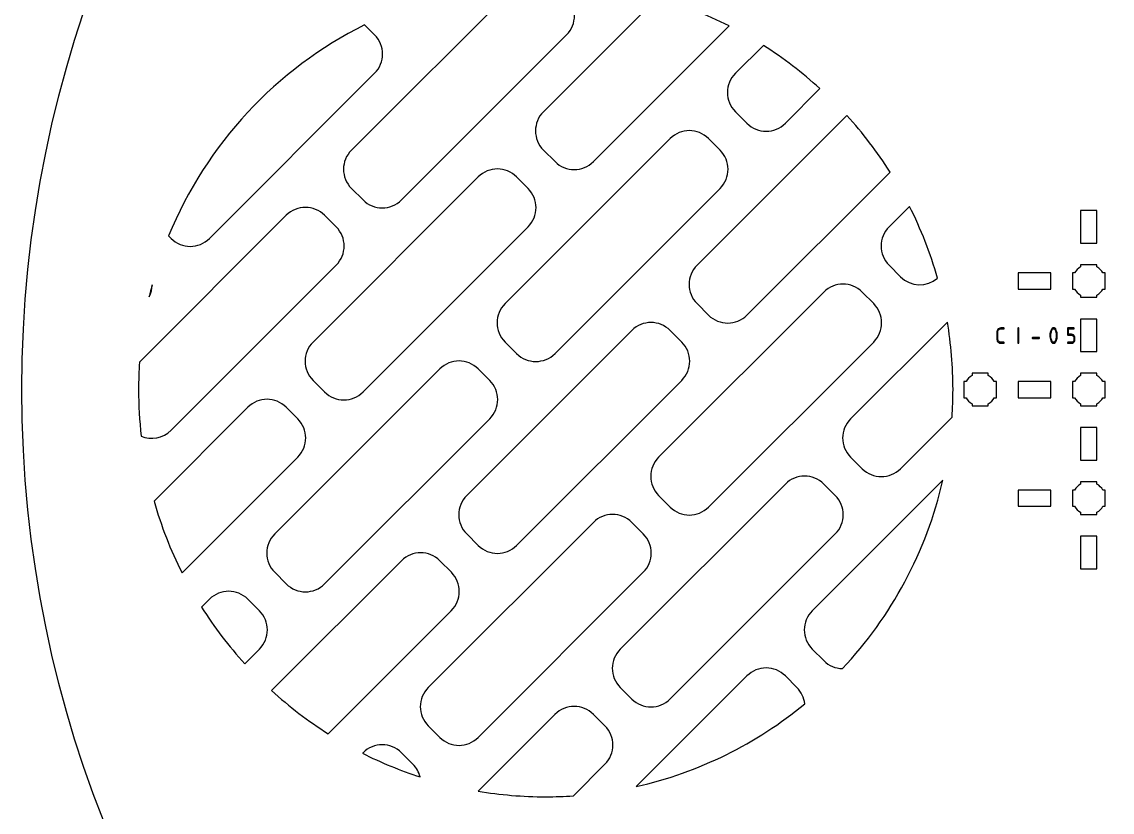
# Model space of a CAD drawing. Extents: x -592 to 382, y -405 to 108.
# Drawn here: x -591.5 to -390.7, y -226.3 to -80.7 of the extents above; entities that cross this region are included whole.
import ezdxf

# ---------------------------------------------------------------- set-up
doc = ezdxf.new("R2010")
doc.units = 0
doc.header["$MEASUREMENT"] = 0
doc.layers.add('LAYER_1', color=7, linetype='CONTINUOUS')

msp = doc.modelspace()

# ---------------------------------------------------------------- linework, layer by layer
at = {"layer": 'LAYER_1'}
msp.add_ellipse((-375, -148.5), major_axis=(0, 216.5), ratio=1, dxfattribs=at)
for points, knots in [([(-494.9994, -73.4999), (-494.606, -73.4999), (-494.2147, -73.5087), (-493.8227, -73.5148), (-493.8227, -73.5148), (-493.6414, -73.6525), (-493.4669, -73.8038), (-493.3012, -73.9695), (-493.3012, -73.9695), (-493.3012, -73.9695), (-491.1798, -76.0909), (-491.1798, -76.0909), (-491.1798, -76.0909), (-489.2214, -78.0493), (-489.2214, -81.2025), (-491.1811, -83.1621), (-491.1811, -83.1621), (-491.1811, -83.1621), (-521.5857, -113.5668), (-521.5857, -113.5668), (-521.5857, -113.5668), (-523.5444, -115.5255), (-526.6985, -115.5264), (-528.6569, -113.568), (-528.6569, -113.568), (-528.6569, -113.568), (-530.7783, -111.4466), (-530.7783, -111.4466), (-530.7783, -111.4466), (-532.737, -109.4879), (-532.737, -106.333), (-530.7783, -104.3743), (-530.7783, -104.3743), (-530.7783, -104.3743), (-500.3736, -73.9696), (-500.3736, -73.9696), (-500.3736, -73.9696), (-500.2691, -73.8651), (-500.1609, -73.7664), (-500.0499, -73.673), (-500.0499, -73.673), (-498.3802, -73.5618), (-496.6972, -73.4999), (-494.9994, -73.4999)], [0, 0, 0, 0, 0.09090909, 0.09090909, 0.09090909, 0.09090909, 0.18181818, 0.18181818, 0.18181818, 0.18181818, 0.27272727, 0.27272727, 0.27272727, 0.27272727, 0.36363636, 0.36363636, 0.36363636, 0.36363636, 0.45454545, 0.45454545, 0.45454545, 0.45454545, 0.54545455, 0.54545455, 0.54545455, 0.54545455, 0.63636364, 0.63636364, 0.63636364, 0.63636364, 0.72727273, 0.72727273, 0.72727273, 0.72727273, 0.81818182, 0.81818182, 0.81818182, 0.81818182, 0.90909091, 0.90909091, 0.90909091, 0.90909091, 1, 1, 1, 1]), ([(-474.4664, -76.3466), (-469.864, -77.6543), (-465.4438, -79.3941), (-461.2476, -81.513), (-461.2476, -81.513), (-461.2476, -81.513), (-486.2304, -106.4957), (-486.2304, -106.4957), (-486.2304, -106.4957), (-488.1891, -108.4544), (-491.3431, -108.4553), (-493.3015, -106.4969), (-493.3015, -106.4969), (-493.3015, -106.4969), (-495.4229, -104.3756), (-495.4229, -104.3756), (-495.4229, -104.3756), (-497.3816, -102.4169), (-497.3816, -99.2619), (-495.4229, -97.3032), (-495.4229, -97.3032), (-495.4229, -97.3032), (-474.4664, -76.3466), (-474.4664, -76.3466)], [0, 0, 0, 0, 0.16666667, 0.16666667, 0.16666667, 0.16666667, 0.33333333, 0.33333333, 0.33333333, 0.33333333, 0.5, 0.5, 0.5, 0.5, 0.66666667, 0.66666667, 0.66666667, 0.66666667, 0.83333333, 0.83333333, 0.83333333, 0.83333333, 1, 1, 1, 1]), ([(-564.4638, -120.1875), (-557.5552, -103.2631), (-544.6436, -89.4255), (-528.3726, -81.3245), (-528.3726, -81.3245), (-528.3726, -81.3245), (-526.5351, -83.162), (-526.5351, -83.162), (-526.5351, -83.162), (-524.5767, -85.1204), (-524.5767, -88.2735), (-526.5364, -90.2332), (-526.5364, -90.2332), (-526.5364, -90.2332), (-556.9411, -120.6379), (-556.9411, -120.6379), (-556.9411, -120.6379), (-558.8998, -122.5966), (-562.0538, -122.5975), (-564.0122, -120.6391), (-564.0122, -120.6391), (-564.0122, -120.6391), (-564.4638, -120.1875), (-564.4638, -120.1875)], [0, 0, 0, 0, 0.16666667, 0.16666667, 0.16666667, 0.16666667, 0.33333333, 0.33333333, 0.33333333, 0.33333333, 0.5, 0.5, 0.5, 0.5, 0.66666667, 0.66666667, 0.66666667, 0.66666667, 0.83333333, 0.83333333, 0.83333333, 0.83333333, 1, 1, 1, 1]), ([(-454.9321, -85.0966), (-451.2234, -87.4456), (-447.7335, -90.1089), (-444.5029, -93.0525), (-444.5029, -93.0525), (-444.5029, -93.0525), (-450.8751, -99.4247), (-450.8751, -99.4247), (-450.8751, -99.4247), (-452.8337, -101.3834), (-455.9878, -101.3843), (-457.9462, -99.4259), (-457.9462, -99.4259), (-457.9462, -99.4259), (-460.0676, -97.3045), (-460.0676, -97.3045), (-460.0676, -97.3045), (-462.0263, -95.3458), (-462.0263, -92.1908), (-460.0676, -90.2321), (-460.0676, -90.2321), (-460.0676, -90.2321), (-454.9321, -85.0966), (-454.9321, -85.0966)], [0, 0, 0, 0, 0.16666667, 0.16666667, 0.16666667, 0.16666667, 0.33333333, 0.33333333, 0.33333333, 0.33333333, 0.5, 0.5, 0.5, 0.5, 0.66666667, 0.66666667, 0.66666667, 0.66666667, 0.83333333, 0.83333333, 0.83333333, 0.83333333, 1, 1, 1, 1]), ([(-439.5534, -98.0022), (-436.6096, -101.2326), (-433.9465, -104.7225), (-431.5973, -108.4311), (-431.5973, -108.4311), (-431.5973, -108.4311), (-457.9461, -134.78), (-457.9461, -134.78), (-457.9461, -134.78), (-459.9048, -136.7387), (-463.0589, -136.7396), (-465.0173, -134.7812), (-465.0173, -134.7812), (-465.0173, -134.7812), (-467.1387, -132.6598), (-467.1387, -132.6598), (-467.1387, -132.6598), (-469.0973, -130.7011), (-469.0973, -127.5462), (-467.1387, -125.5875), (-467.1387, -125.5875), (-467.1387, -125.5875), (-439.5534, -98.0022), (-439.5534, -98.0022)], [0, 0, 0, 0, 0.16666667, 0.16666667, 0.16666667, 0.16666667, 0.33333333, 0.33333333, 0.33333333, 0.33333333, 0.5, 0.5, 0.5, 0.5, 0.66666667, 0.66666667, 0.66666667, 0.66666667, 0.83333333, 0.83333333, 0.83333333, 0.83333333, 1, 1, 1, 1]), ([(-502.494, -132.6586), (-502.494, -132.6586), (-472.0893, -102.2539), (-472.0893, -102.2539), (-472.0893, -102.2539), (-470.1296, -100.2942), (-466.9756, -100.2951), (-465.0169, -102.2538), (-465.0169, -102.2538), (-465.0169, -102.2538), (-462.8955, -104.3752), (-462.8955, -104.3752), (-462.8955, -104.3752), (-460.9371, -106.3336), (-460.9371, -109.4867), (-462.8968, -111.4464), (-462.8968, -111.4464), (-462.8968, -111.4464), (-493.3015, -141.8511), (-493.3015, -141.8511), (-493.3015, -141.8511), (-495.2601, -143.8098), (-498.4142, -143.8107), (-500.3726, -141.8523), (-500.3726, -141.8523), (-500.3726, -141.8523), (-502.494, -139.7309), (-502.494, -139.7309), (-502.494, -139.7309), (-504.4527, -137.7722), (-504.4527, -134.6172), (-502.494, -132.6586)], [0, 0, 0, 0, 0.125, 0.125, 0.125, 0.125, 0.25, 0.25, 0.25, 0.25, 0.375, 0.375, 0.375, 0.375, 0.5, 0.5, 0.5, 0.5, 0.625, 0.625, 0.625, 0.625, 0.75, 0.75, 0.75, 0.75, 0.875, 0.875, 0.875, 0.875, 1, 1, 1, 1]), ([(-537.8493, -139.7296), (-537.8493, -139.7296), (-507.4447, -109.3249), (-507.4447, -109.3249), (-507.4447, -109.3249), (-505.485, -107.3653), (-502.3309, -107.3662), (-500.3722, -109.3249), (-500.3722, -109.3249), (-500.3722, -109.3249), (-498.2509, -111.4463), (-498.2509, -111.4463), (-498.2509, -111.4463), (-496.2925, -113.4047), (-496.2925, -116.5578), (-498.2521, -118.5175), (-498.2521, -118.5175), (-498.2521, -118.5175), (-528.6568, -148.9221), (-528.6568, -148.9221), (-528.6568, -148.9221), (-530.6155, -150.8808), (-533.7695, -150.8818), (-535.7279, -148.9234), (-535.7279, -148.9234), (-535.7279, -148.9234), (-537.8493, -146.802), (-537.8493, -146.802), (-537.8493, -146.802), (-539.808, -144.8433), (-539.808, -141.6883), (-537.8493, -139.7296)], [0, 0, 0, 0, 0.125, 0.125, 0.125, 0.125, 0.25, 0.25, 0.25, 0.25, 0.375, 0.375, 0.375, 0.375, 0.5, 0.5, 0.5, 0.5, 0.625, 0.625, 0.625, 0.625, 0.75, 0.75, 0.75, 0.75, 0.875, 0.875, 0.875, 0.875, 1, 1, 1, 1]), ([(-569.5104, -157.061), (-569.8299, -154.251), (-569.9999, -151.3958), (-569.9999, -148.5005), (-569.9999, -148.5005), (-569.9999, -146.7929), (-569.9373, -145.1001), (-569.8249, -143.4209), (-569.8249, -143.4209), (-569.8249, -143.4209), (-542.8, -116.396), (-542.8, -116.396), (-542.8, -116.396), (-540.8403, -114.4363), (-537.6863, -114.4373), (-535.7276, -116.3959), (-535.7276, -116.3959), (-535.7276, -116.3959), (-533.6062, -118.5173), (-533.6062, -118.5173), (-533.6062, -118.5173), (-531.6478, -120.4757), (-531.6478, -123.6289), (-533.6075, -125.5885), (-533.6075, -125.5885), (-533.6075, -125.5885), (-564.0121, -155.9932), (-564.0121, -155.9932), (-564.0121, -155.9932), (-565.5037, -157.4848), (-567.6884, -157.8407), (-569.5104, -157.061)], [0, 0, 0, 0, 0.125, 0.125, 0.125, 0.125, 0.25, 0.25, 0.25, 0.25, 0.375, 0.375, 0.375, 0.375, 0.5, 0.5, 0.5, 0.5, 0.625, 0.625, 0.625, 0.625, 0.75, 0.75, 0.75, 0.75, 0.875, 0.875, 0.875, 0.875, 1, 1, 1, 1]), ([(-428.0136, -114.7467), (-425.8968, -118.9386), (-424.1593, -123.3546), (-422.8513, -127.9515), (-422.8513, -127.9515), (-424.8199, -129.6637), (-427.7881, -129.584), (-429.6619, -127.7101), (-429.6619, -127.7101), (-429.6619, -127.7101), (-431.7833, -125.5888), (-431.7833, -125.5888), (-431.7833, -125.5888), (-433.742, -123.6301), (-433.742, -120.4751), (-431.7833, -118.5164), (-431.7833, -118.5164), (-431.7833, -118.5164), (-428.0136, -114.7467), (-428.0136, -114.7467)], [0, 0, 0, 0, 0.2, 0.2, 0.2, 0.2, 0.4, 0.4, 0.4, 0.4, 0.6, 0.6, 0.6, 0.6, 0.8, 0.8, 0.8, 0.8, 1, 1, 1, 1]), ([(-396.4998, -115.4996), (-396.4998, -115.4996), (-393.4998, -115.4996), (-393.4998, -115.4996), (-393.4998, -115.4996), (-393.4998, -115.4996), (-393.4998, -121.4996), (-393.4998, -121.4996), (-393.4998, -121.4996), (-393.4998, -121.4996), (-396.4998, -121.4996), (-396.4998, -121.4996), (-396.4998, -121.4996), (-396.4998, -121.4996), (-396.4998, -115.4996), (-396.4998, -115.4996)], [0, 0, 0, 0, 0.25, 0.25, 0.25, 0.25, 0.5, 0.5, 0.5, 0.5, 0.75, 0.75, 0.75, 0.75, 1, 1, 1, 1]), ([(-398.0001, -126.9991), (-398.0001, -126.9991), (-397.5981, -126.9991), (-397.5981, -126.9991), (-397.5981, -126.9991), (-397.3348, -126.5439), (-396.9552, -126.1646), (-396.5001, -125.9013), (-396.5001, -125.9013), (-396.5001, -125.9013), (-396.5001, -125.4991), (-396.5001, -125.4991), (-396.5001, -125.4991), (-396.5001, -125.4991), (-393.5001, -125.4991), (-393.5001, -125.4991), (-393.5001, -125.4991), (-393.5001, -125.4991), (-393.5001, -125.901), (-393.5001, -125.901), (-393.5001, -125.901), (-393.0448, -126.1643), (-392.6649, -126.5438), (-392.4013, -126.9991), (-392.4013, -126.9991), (-392.4013, -126.9991), (-392.0001, -126.9991), (-392.0001, -126.9991), (-392.0001, -126.9991), (-392.0001, -126.9991), (-392.0001, -128.4533), (-392.0001, -128.4533), (-392.0001, -128.4533), (-392.0001, -128.4533), (-391.9995, -128.4998), (-391.9995, -128.4998), (-391.9995, -128.4998), (-391.9995, -128.4998), (-392.0001, -128.5462), (-392.0001, -128.5462), (-392.0001, -128.5462), (-392.0001, -128.5462), (-392.0001, -129.9991), (-392.0001, -129.9991), (-392.0001, -129.9991), (-392.0001, -129.9991), (-392.4008, -129.9991), (-392.4008, -129.9991), (-392.4008, -129.9991), (-392.6643, -130.4548), (-393.0443, -130.8349), (-393.5001, -131.0985), (-393.5001, -131.0985), (-393.5001, -131.0985), (-393.5001, -131.4991), (-393.5001, -131.4991), (-393.5001, -131.4991), (-393.5001, -131.4991), (-394.9329, -131.4991), (-394.9329, -131.4991), (-394.9329, -131.4991), (-394.9329, -131.4991), (-394.9996, -131.4999), (-394.9996, -131.4999), (-394.9996, -131.4999), (-394.9996, -131.4999), (-395.0664, -131.4991), (-395.0664, -131.4991), (-395.0664, -131.4991), (-395.0664, -131.4991), (-396.5001, -131.4991), (-396.5001, -131.4991), (-396.5001, -131.4991), (-396.5001, -131.4991), (-396.5001, -131.0981), (-396.5001, -131.0981), (-396.5001, -131.0981), (-396.9555, -130.8345), (-397.3353, -130.4546), (-397.5986, -129.9991), (-397.5986, -129.9991), (-397.5986, -129.9991), (-398.0001, -129.9991), (-398.0001, -129.9991), (-398.0001, -129.9991), (-398.0001, -129.9991), (-398.0001, -126.9991), (-398.0001, -126.9991)], [0, 0, 0, 0, 0.04545455, 0.04545455, 0.04545455, 0.04545455, 0.09090909, 0.09090909, 0.09090909, 0.09090909, 0.13636364, 0.13636364, 0.13636364, 0.13636364, 0.18181818, 0.18181818, 0.18181818, 0.18181818, 0.22727273, 0.22727273, 0.22727273, 0.22727273, 0.27272727, 0.27272727, 0.27272727, 0.27272727, 0.31818182, 0.31818182, 0.31818182, 0.31818182, 0.36363636, 0.36363636, 0.36363636, 0.36363636, 0.40909091, 0.40909091, 0.40909091, 0.40909091, 0.45454545, 0.45454545, 0.45454545, 0.45454545, 0.5, 0.5, 0.5, 0.5, 0.54545455, 0.54545455, 0.54545455, 0.54545455, 0.59090909, 0.59090909, 0.59090909, 0.59090909, 0.63636364, 0.63636364, 0.63636364, 0.63636364, 0.68181818, 0.68181818, 0.68181818, 0.68181818, 0.72727273, 0.72727273, 0.72727273, 0.72727273, 0.77272727, 0.77272727, 0.77272727, 0.77272727, 0.81818182, 0.81818182, 0.81818182, 0.81818182, 0.86363636, 0.86363636, 0.86363636, 0.86363636, 0.90909091, 0.90909091, 0.90909091, 0.90909091, 0.95454545, 0.95454545, 0.95454545, 0.95454545, 1, 1, 1, 1]), ([(-407.9996, -126.9994), (-407.9996, -126.9994), (-401.9996, -126.9994), (-401.9996, -126.9994), (-401.9996, -126.9994), (-401.9996, -126.9994), (-401.9996, -129.9994), (-401.9996, -129.9994), (-401.9996, -129.9994), (-401.9996, -129.9994), (-407.9996, -129.9994), (-407.9996, -129.9994), (-407.9996, -129.9994), (-407.9996, -129.9994), (-407.9996, -126.9994), (-407.9996, -126.9994)], [0, 0, 0, 0, 0.25, 0.25, 0.25, 0.25, 0.5, 0.5, 0.5, 0.5, 0.75, 0.75, 0.75, 0.75, 1, 1, 1, 1]), ([(-568.0349, -131.3842), (-567.8658, -130.6605), (-567.6839, -129.9417), (-567.4941, -129.2262), (-567.4941, -129.2262), (-567.5094, -129.9676), (-567.6899, -130.7063), (-568.0349, -131.3842)], [0, 0, 0, 0, 0.5, 0.5, 0.5, 0.5, 1, 1, 1, 1]), ([(-474.2097, -160.9428), (-474.2097, -160.9428), (-443.805, -130.5382), (-443.805, -130.5382), (-443.805, -130.5382), (-441.8454, -128.5785), (-438.6913, -128.5794), (-436.7326, -130.5381), (-436.7326, -130.5381), (-436.7326, -130.5381), (-434.6112, -132.6595), (-434.6112, -132.6595), (-434.6112, -132.6595), (-432.6528, -134.6179), (-432.6528, -137.771), (-434.6125, -139.7307), (-434.6125, -139.7307), (-434.6125, -139.7307), (-465.0172, -170.1354), (-465.0172, -170.1354), (-465.0172, -170.1354), (-466.9759, -172.094), (-470.1299, -172.095), (-472.0883, -170.1366), (-472.0883, -170.1366), (-472.0883, -170.1366), (-474.2097, -168.0152), (-474.2097, -168.0152), (-474.2097, -168.0152), (-476.1684, -166.0565), (-476.1684, -162.9015), (-474.2097, -160.9428)], [0, 0, 0, 0, 0.125, 0.125, 0.125, 0.125, 0.25, 0.25, 0.25, 0.25, 0.375, 0.375, 0.375, 0.375, 0.5, 0.5, 0.5, 0.5, 0.625, 0.625, 0.625, 0.625, 0.75, 0.75, 0.75, 0.75, 0.875, 0.875, 0.875, 0.875, 1, 1, 1, 1]), ([(-509.5651, -168.0139), (-509.5651, -168.0139), (-479.1604, -137.6092), (-479.1604, -137.6092), (-479.1604, -137.6092), (-477.2007, -135.6495), (-474.0467, -135.6505), (-472.088, -137.6091), (-472.088, -137.6091), (-472.088, -137.6091), (-469.9666, -139.7305), (-469.9666, -139.7305), (-469.9666, -139.7305), (-468.0082, -141.6889), (-468.0082, -144.8421), (-469.9679, -146.8017), (-469.9679, -146.8017), (-469.9679, -146.8017), (-500.3725, -177.2064), (-500.3725, -177.2064), (-500.3725, -177.2064), (-502.3312, -179.1651), (-505.4853, -179.166), (-507.4437, -177.2076), (-507.4437, -177.2076), (-507.4437, -177.2076), (-509.5651, -175.0862), (-509.5651, -175.0862), (-509.5651, -175.0862), (-511.5237, -173.1275), (-511.5237, -169.9726), (-509.5651, -168.0139)], [0, 0, 0, 0, 0.125, 0.125, 0.125, 0.125, 0.25, 0.25, 0.25, 0.25, 0.375, 0.375, 0.375, 0.375, 0.5, 0.5, 0.5, 0.5, 0.625, 0.625, 0.625, 0.625, 0.75, 0.75, 0.75, 0.75, 0.875, 0.875, 0.875, 0.875, 1, 1, 1, 1]), ([(-421.0346, -136.052), (-420.3578, -140.1016), (-419.9999, -144.259), (-419.9999, -148.5005), (-419.9999, -148.5005), (-419.9999, -150.2071), (-420.0624, -151.8989), (-420.1747, -153.5771), (-420.1747, -153.5771), (-420.1747, -153.5771), (-429.6619, -163.0643), (-429.6619, -163.0643), (-429.6619, -163.0643), (-431.6205, -165.023), (-434.7746, -165.0239), (-436.733, -163.0655), (-436.733, -163.0655), (-436.733, -163.0655), (-438.8544, -160.9441), (-438.8544, -160.9441), (-438.8544, -160.9441), (-440.8131, -158.9854), (-440.8131, -155.8304), (-438.8544, -153.8718), (-438.8544, -153.8718), (-438.8544, -153.8718), (-421.0346, -136.052), (-421.0346, -136.052)], [0, 0, 0, 0, 0.14285714, 0.14285714, 0.14285714, 0.14285714, 0.28571429, 0.28571429, 0.28571429, 0.28571429, 0.42857143, 0.42857143, 0.42857143, 0.42857143, 0.57142857, 0.57142857, 0.57142857, 0.57142857, 0.71428571, 0.71428571, 0.71428571, 0.71428571, 0.85714286, 0.85714286, 0.85714286, 0.85714286, 1, 1, 1, 1]), ([(-396.4998, -135.4992), (-396.4998, -135.4992), (-393.4998, -135.4992), (-393.4998, -135.4992), (-393.4998, -135.4992), (-393.4998, -135.4992), (-393.4998, -141.4993), (-393.4998, -141.4993), (-393.4998, -141.4993), (-393.4998, -141.4993), (-396.4998, -141.4993), (-396.4998, -141.4993), (-396.4998, -141.4993), (-396.4998, -141.4993), (-396.4998, -135.4992), (-396.4998, -135.4992)], [0, 0, 0, 0, 0.25, 0.25, 0.25, 0.25, 0.5, 0.5, 0.5, 0.5, 0.75, 0.75, 0.75, 0.75, 1, 1, 1, 1]), ([(-544.9204, -175.085), (-544.9204, -175.085), (-514.5157, -144.6803), (-514.5157, -144.6803), (-514.5157, -144.6803), (-512.5561, -142.7206), (-509.402, -142.7215), (-507.4433, -144.6802), (-507.4433, -144.6802), (-507.4433, -144.6802), (-505.3219, -146.8016), (-505.3219, -146.8016), (-505.3219, -146.8016), (-503.3635, -148.76), (-503.3635, -151.9131), (-505.3232, -153.8728), (-505.3232, -153.8728), (-505.3232, -153.8728), (-535.7279, -184.2775), (-535.7279, -184.2775), (-535.7279, -184.2775), (-537.6866, -186.2362), (-540.8406, -186.2371), (-542.799, -184.2787), (-542.799, -184.2787), (-542.799, -184.2787), (-544.9204, -182.1573), (-544.9204, -182.1573), (-544.9204, -182.1573), (-546.8791, -180.1986), (-546.8791, -177.0436), (-544.9204, -175.085)], [0, 0, 0, 0, 0.125, 0.125, 0.125, 0.125, 0.25, 0.25, 0.25, 0.25, 0.375, 0.375, 0.375, 0.375, 0.5, 0.5, 0.5, 0.5, 0.625, 0.625, 0.625, 0.625, 0.75, 0.75, 0.75, 0.75, 0.875, 0.875, 0.875, 0.875, 1, 1, 1, 1]), ([(-418.0001, -146.9991), (-418.0001, -146.9991), (-417.5981, -146.9991), (-417.5981, -146.9991), (-417.5981, -146.9991), (-417.3348, -146.5439), (-416.9552, -146.1646), (-416.5001, -145.9013), (-416.5001, -145.9013), (-416.5001, -145.9013), (-416.5001, -145.4991), (-416.5001, -145.4991), (-416.5001, -145.4991), (-416.5001, -145.4991), (-413.5001, -145.4991), (-413.5001, -145.4991), (-413.5001, -145.4991), (-413.5001, -145.4991), (-413.5001, -145.901), (-413.5001, -145.901), (-413.5001, -145.901), (-413.0448, -146.1643), (-412.6649, -146.5438), (-412.4013, -146.9991), (-412.4013, -146.9991), (-412.4013, -146.9991), (-412.0001, -146.9991), (-412.0001, -146.9991), (-412.0001, -146.9991), (-412.0001, -146.9991), (-412.0001, -148.4533), (-412.0001, -148.4533), (-412.0001, -148.4533), (-412.0001, -148.4533), (-411.9995, -148.4998), (-411.9995, -148.4998), (-411.9995, -148.4998), (-411.9995, -148.4998), (-412.0001, -148.5462), (-412.0001, -148.5462), (-412.0001, -148.5462), (-412.0001, -148.5462), (-412.0001, -149.9991), (-412.0001, -149.9991), (-412.0001, -149.9991), (-412.0001, -149.9991), (-412.4008, -149.9991), (-412.4008, -149.9991), (-412.4008, -149.9991), (-412.6643, -150.4548), (-413.0443, -150.8349), (-413.5001, -151.0985), (-413.5001, -151.0985), (-413.5001, -151.0985), (-413.5001, -151.4991), (-413.5001, -151.4991), (-413.5001, -151.4991), (-413.5001, -151.4991), (-414.9329, -151.4991), (-414.9329, -151.4991), (-414.9329, -151.4991), (-414.9329, -151.4991), (-414.9996, -151.4999), (-414.9996, -151.4999), (-414.9996, -151.4999), (-414.9996, -151.4999), (-415.0664, -151.4991), (-415.0664, -151.4991), (-415.0664, -151.4991), (-415.0664, -151.4991), (-416.5001, -151.4991), (-416.5001, -151.4991), (-416.5001, -151.4991), (-416.5001, -151.4991), (-416.5001, -151.0981), (-416.5001, -151.0981), (-416.5001, -151.0981), (-416.9555, -150.8345), (-417.3353, -150.4546), (-417.5986, -149.9991), (-417.5986, -149.9991), (-417.5986, -149.9991), (-418.0001, -149.9991), (-418.0001, -149.9991), (-418.0001, -149.9991), (-418.0001, -149.9991), (-418.0001, -146.9991), (-418.0001, -146.9991)], [0, 0, 0, 0, 0.04545455, 0.04545455, 0.04545455, 0.04545455, 0.09090909, 0.09090909, 0.09090909, 0.09090909, 0.13636364, 0.13636364, 0.13636364, 0.13636364, 0.18181818, 0.18181818, 0.18181818, 0.18181818, 0.22727273, 0.22727273, 0.22727273, 0.22727273, 0.27272727, 0.27272727, 0.27272727, 0.27272727, 0.31818182, 0.31818182, 0.31818182, 0.31818182, 0.36363636, 0.36363636, 0.36363636, 0.36363636, 0.40909091, 0.40909091, 0.40909091, 0.40909091, 0.45454545, 0.45454545, 0.45454545, 0.45454545, 0.5, 0.5, 0.5, 0.5, 0.54545455, 0.54545455, 0.54545455, 0.54545455, 0.59090909, 0.59090909, 0.59090909, 0.59090909, 0.63636364, 0.63636364, 0.63636364, 0.63636364, 0.68181818, 0.68181818, 0.68181818, 0.68181818, 0.72727273, 0.72727273, 0.72727273, 0.72727273, 0.77272727, 0.77272727, 0.77272727, 0.77272727, 0.81818182, 0.81818182, 0.81818182, 0.81818182, 0.86363636, 0.86363636, 0.86363636, 0.86363636, 0.90909091, 0.90909091, 0.90909091, 0.90909091, 0.95454545, 0.95454545, 0.95454545, 0.95454545, 1, 1, 1, 1]), ([(-398.0001, -146.9991), (-398.0001, -146.9991), (-397.5981, -146.9991), (-397.5981, -146.9991), (-397.5981, -146.9991), (-397.3348, -146.5439), (-396.9552, -146.1646), (-396.5001, -145.9013), (-396.5001, -145.9013), (-396.5001, -145.9013), (-396.5001, -145.4991), (-396.5001, -145.4991), (-396.5001, -145.4991), (-396.5001, -145.4991), (-393.5001, -145.4991), (-393.5001, -145.4991), (-393.5001, -145.4991), (-393.5001, -145.4991), (-393.5001, -145.901), (-393.5001, -145.901), (-393.5001, -145.901), (-393.0448, -146.1643), (-392.6649, -146.5438), (-392.4013, -146.9991), (-392.4013, -146.9991), (-392.4013, -146.9991), (-392.0001, -146.9991), (-392.0001, -146.9991), (-392.0001, -146.9991), (-392.0001, -146.9991), (-392.0001, -148.4533), (-392.0001, -148.4533), (-392.0001, -148.4533), (-392.0001, -148.4533), (-391.9995, -148.4998), (-391.9995, -148.4998), (-391.9995, -148.4998), (-391.9995, -148.4998), (-392.0001, -148.5462), (-392.0001, -148.5462), (-392.0001, -148.5462), (-392.0001, -148.5462), (-392.0001, -149.9991), (-392.0001, -149.9991), (-392.0001, -149.9991), (-392.0001, -149.9991), (-392.4008, -149.9991), (-392.4008, -149.9991), (-392.4008, -149.9991), (-392.6643, -150.4548), (-393.0443, -150.8349), (-393.5001, -151.0985), (-393.5001, -151.0985), (-393.5001, -151.0985), (-393.5001, -151.4991), (-393.5001, -151.4991), (-393.5001, -151.4991), (-393.5001, -151.4991), (-394.9329, -151.4991), (-394.9329, -151.4991), (-394.9329, -151.4991), (-394.9329, -151.4991), (-394.9996, -151.4999), (-394.9996, -151.4999), (-394.9996, -151.4999), (-394.9996, -151.4999), (-395.0664, -151.4991), (-395.0664, -151.4991), (-395.0664, -151.4991), (-395.0664, -151.4991), (-396.5001, -151.4991), (-396.5001, -151.4991), (-396.5001, -151.4991), (-396.5001, -151.4991), (-396.5001, -151.0981), (-396.5001, -151.0981), (-396.5001, -151.0981), (-396.9555, -150.8345), (-397.3353, -150.4546), (-397.5986, -149.9991), (-397.5986, -149.9991), (-397.5986, -149.9991), (-398.0001, -149.9991), (-398.0001, -149.9991), (-398.0001, -149.9991), (-398.0001, -149.9991), (-398.0001, -146.9991), (-398.0001, -146.9991)], [0, 0, 0, 0, 0.04545455, 0.04545455, 0.04545455, 0.04545455, 0.09090909, 0.09090909, 0.09090909, 0.09090909, 0.13636364, 0.13636364, 0.13636364, 0.13636364, 0.18181818, 0.18181818, 0.18181818, 0.18181818, 0.22727273, 0.22727273, 0.22727273, 0.22727273, 0.27272727, 0.27272727, 0.27272727, 0.27272727, 0.31818182, 0.31818182, 0.31818182, 0.31818182, 0.36363636, 0.36363636, 0.36363636, 0.36363636, 0.40909091, 0.40909091, 0.40909091, 0.40909091, 0.45454545, 0.45454545, 0.45454545, 0.45454545, 0.5, 0.5, 0.5, 0.5, 0.54545455, 0.54545455, 0.54545455, 0.54545455, 0.59090909, 0.59090909, 0.59090909, 0.59090909, 0.63636364, 0.63636364, 0.63636364, 0.63636364, 0.68181818, 0.68181818, 0.68181818, 0.68181818, 0.72727273, 0.72727273, 0.72727273, 0.72727273, 0.77272727, 0.77272727, 0.77272727, 0.77272727, 0.81818182, 0.81818182, 0.81818182, 0.81818182, 0.86363636, 0.86363636, 0.86363636, 0.86363636, 0.90909091, 0.90909091, 0.90909091, 0.90909091, 0.95454545, 0.95454545, 0.95454545, 0.95454545, 1, 1, 1, 1]), ([(-407.9996, -146.9987), (-407.9996, -146.9987), (-401.9996, -146.9987), (-401.9996, -146.9987), (-401.9996, -146.9987), (-401.9996, -146.9987), (-401.9996, -149.9987), (-401.9996, -149.9987), (-401.9996, -149.9987), (-401.9996, -149.9987), (-407.9996, -149.9987), (-407.9996, -149.9987), (-407.9996, -149.9987), (-407.9996, -149.9987), (-407.9996, -146.9987), (-407.9996, -146.9987)], [0, 0, 0, 0, 0.25, 0.25, 0.25, 0.25, 0.5, 0.5, 0.5, 0.5, 0.75, 0.75, 0.75, 0.75, 1, 1, 1, 1]), ([(-561.9868, -182.2522), (-564.1058, -178.0561), (-565.8454, -173.6358), (-567.1531, -169.0334), (-567.1531, -169.0334), (-567.1531, -169.0334), (-549.8711, -151.7514), (-549.8711, -151.7514), (-549.8711, -151.7514), (-547.9114, -149.7917), (-544.7573, -149.7926), (-542.7987, -151.7513), (-542.7987, -151.7513), (-542.7987, -151.7513), (-540.6773, -153.8727), (-540.6773, -153.8727), (-540.6773, -153.8727), (-538.7189, -155.8311), (-538.7189, -158.9842), (-540.6785, -160.9439), (-540.6785, -160.9439), (-540.6785, -160.9439), (-561.9868, -182.2522), (-561.9868, -182.2522)], [0, 0, 0, 0, 0.16666667, 0.16666667, 0.16666667, 0.16666667, 0.33333333, 0.33333333, 0.33333333, 0.33333333, 0.5, 0.5, 0.5, 0.5, 0.66666667, 0.66666667, 0.66666667, 0.66666667, 0.83333333, 0.83333333, 0.83333333, 0.83333333, 1, 1, 1, 1]), ([(-396.4998, -155.4999), (-396.4998, -155.4999), (-393.4998, -155.4999), (-393.4998, -155.4999), (-393.4998, -155.4999), (-393.4998, -155.4999), (-393.4998, -161.4999), (-393.4998, -161.4999), (-393.4998, -161.4999), (-393.4998, -161.4999), (-396.4998, -161.4999), (-396.4998, -161.4999), (-396.4998, -161.4999), (-396.4998, -161.4999), (-396.4998, -155.4999), (-396.4998, -155.4999)], [0, 0, 0, 0, 0.25, 0.25, 0.25, 0.25, 0.5, 0.5, 0.5, 0.5, 0.75, 0.75, 0.75, 0.75, 1, 1, 1, 1]), ([(-481.2808, -196.2982), (-481.2808, -196.2982), (-450.8761, -165.8935), (-450.8761, -165.8935), (-450.8761, -165.8935), (-448.9164, -163.9338), (-445.7624, -163.9347), (-443.8037, -165.8934), (-443.8037, -165.8934), (-443.8037, -165.8934), (-441.6823, -168.0148), (-441.6823, -168.0148), (-441.6823, -168.0148), (-439.7239, -169.9732), (-439.7239, -173.1263), (-441.6836, -175.086), (-441.6836, -175.086), (-441.6836, -175.086), (-472.0883, -205.4907), (-472.0883, -205.4907), (-472.0883, -205.4907), (-474.0469, -207.4494), (-477.201, -207.4503), (-479.1594, -205.4919), (-479.1594, -205.4919), (-479.1594, -205.4919), (-481.2808, -203.3705), (-481.2808, -203.3705), (-481.2808, -203.3705), (-483.2395, -201.4118), (-483.2395, -198.2568), (-481.2808, -196.2982)], [0, 0, 0, 0, 0.125, 0.125, 0.125, 0.125, 0.25, 0.25, 0.25, 0.25, 0.375, 0.375, 0.375, 0.375, 0.5, 0.5, 0.5, 0.5, 0.625, 0.625, 0.625, 0.625, 0.75, 0.75, 0.75, 0.75, 0.875, 0.875, 0.875, 0.875, 1, 1, 1, 1]), ([(-421.8614, -165.163), (-424.8687, -178.4129), (-431.3859, -190.3295), (-440.3818, -199.8878), (-440.3818, -199.8878), (-441.622, -199.8599), (-442.8538, -199.3711), (-443.8041, -198.4208), (-443.8041, -198.4208), (-443.8041, -198.4208), (-445.9255, -196.2994), (-445.9255, -196.2994), (-445.9255, -196.2994), (-447.8841, -194.3407), (-447.8841, -191.1858), (-445.9255, -189.2271), (-445.9255, -189.2271), (-445.9255, -189.2271), (-421.8614, -165.163), (-421.8614, -165.163)], [0, 0, 0, 0, 0.2, 0.2, 0.2, 0.2, 0.4, 0.4, 0.4, 0.4, 0.6, 0.6, 0.6, 0.6, 0.8, 0.8, 0.8, 0.8, 1, 1, 1, 1]), ([(-398.0001, -166.9991), (-398.0001, -166.9991), (-397.5981, -166.9991), (-397.5981, -166.9991), (-397.5981, -166.9991), (-397.3348, -166.5439), (-396.9552, -166.1646), (-396.5001, -165.9013), (-396.5001, -165.9013), (-396.5001, -165.9013), (-396.5001, -165.4991), (-396.5001, -165.4991), (-396.5001, -165.4991), (-396.5001, -165.4991), (-393.5001, -165.4991), (-393.5001, -165.4991), (-393.5001, -165.4991), (-393.5001, -165.4991), (-393.5001, -165.901), (-393.5001, -165.901), (-393.5001, -165.901), (-393.0448, -166.1643), (-392.6649, -166.5438), (-392.4013, -166.9991), (-392.4013, -166.9991), (-392.4013, -166.9991), (-392.0001, -166.9991), (-392.0001, -166.9991), (-392.0001, -166.9991), (-392.0001, -166.9991), (-392.0001, -168.4533), (-392.0001, -168.4533), (-392.0001, -168.4533), (-392.0001, -168.4533), (-391.9995, -168.4998), (-391.9995, -168.4998), (-391.9995, -168.4998), (-391.9995, -168.4998), (-392.0001, -168.5462), (-392.0001, -168.5462), (-392.0001, -168.5462), (-392.0001, -168.5462), (-392.0001, -169.9991), (-392.0001, -169.9991), (-392.0001, -169.9991), (-392.0001, -169.9991), (-392.4008, -169.9991), (-392.4008, -169.9991), (-392.4008, -169.9991), (-392.6643, -170.4548), (-393.0443, -170.8349), (-393.5001, -171.0985), (-393.5001, -171.0985), (-393.5001, -171.0985), (-393.5001, -171.4991), (-393.5001, -171.4991), (-393.5001, -171.4991), (-393.5001, -171.4991), (-394.9329, -171.4991), (-394.9329, -171.4991), (-394.9329, -171.4991), (-394.9329, -171.4991), (-394.9996, -171.4999), (-394.9996, -171.4999), (-394.9996, -171.4999), (-394.9996, -171.4999), (-395.0664, -171.4991), (-395.0664, -171.4991), (-395.0664, -171.4991), (-395.0664, -171.4991), (-396.5001, -171.4991), (-396.5001, -171.4991), (-396.5001, -171.4991), (-396.5001, -171.4991), (-396.5001, -171.0981), (-396.5001, -171.0981), (-396.5001, -171.0981), (-396.9555, -170.8345), (-397.3353, -170.4546), (-397.5986, -169.9991), (-397.5986, -169.9991), (-397.5986, -169.9991), (-398.0001, -169.9991), (-398.0001, -169.9991), (-398.0001, -169.9991), (-398.0001, -169.9991), (-398.0001, -166.9991), (-398.0001, -166.9991)], [0, 0, 0, 0, 0.04545455, 0.04545455, 0.04545455, 0.04545455, 0.09090909, 0.09090909, 0.09090909, 0.09090909, 0.13636364, 0.13636364, 0.13636364, 0.13636364, 0.18181818, 0.18181818, 0.18181818, 0.18181818, 0.22727273, 0.22727273, 0.22727273, 0.22727273, 0.27272727, 0.27272727, 0.27272727, 0.27272727, 0.31818182, 0.31818182, 0.31818182, 0.31818182, 0.36363636, 0.36363636, 0.36363636, 0.36363636, 0.40909091, 0.40909091, 0.40909091, 0.40909091, 0.45454545, 0.45454545, 0.45454545, 0.45454545, 0.5, 0.5, 0.5, 0.5, 0.54545455, 0.54545455, 0.54545455, 0.54545455, 0.59090909, 0.59090909, 0.59090909, 0.59090909, 0.63636364, 0.63636364, 0.63636364, 0.63636364, 0.68181818, 0.68181818, 0.68181818, 0.68181818, 0.72727273, 0.72727273, 0.72727273, 0.72727273, 0.77272727, 0.77272727, 0.77272727, 0.77272727, 0.81818182, 0.81818182, 0.81818182, 0.81818182, 0.86363636, 0.86363636, 0.86363636, 0.86363636, 0.90909091, 0.90909091, 0.90909091, 0.90909091, 0.95454545, 0.95454545, 0.95454545, 0.95454545, 1, 1, 1, 1]), ([(-407.9996, -166.9997), (-407.9996, -166.9997), (-401.9996, -166.9997), (-401.9996, -166.9997), (-401.9996, -166.9997), (-401.9996, -166.9997), (-401.9996, -169.9998), (-401.9996, -169.9998), (-401.9996, -169.9998), (-401.9996, -169.9998), (-407.9996, -169.9998), (-407.9996, -169.9998), (-407.9996, -169.9998), (-407.9996, -169.9998), (-407.9996, -166.9997), (-407.9996, -166.9997)], [0, 0, 0, 0, 0.25, 0.25, 0.25, 0.25, 0.5, 0.5, 0.5, 0.5, 0.75, 0.75, 0.75, 0.75, 1, 1, 1, 1]), ([(-516.6361, -203.3692), (-516.6361, -203.3692), (-486.2315, -172.9646), (-486.2315, -172.9646), (-486.2315, -172.9646), (-484.2718, -171.0049), (-481.1177, -171.0058), (-479.159, -172.9645), (-479.159, -172.9645), (-479.159, -172.9645), (-477.0377, -175.0859), (-477.0377, -175.0859), (-477.0377, -175.0859), (-475.0793, -177.0443), (-475.0793, -180.1974), (-477.0389, -182.1571), (-477.0389, -182.1571), (-477.0389, -182.1571), (-507.4436, -212.5618), (-507.4436, -212.5618), (-507.4436, -212.5618), (-509.4023, -214.5204), (-512.5563, -214.5214), (-514.5147, -212.563), (-514.5147, -212.563), (-514.5147, -212.563), (-516.6361, -210.4416), (-516.6361, -210.4416), (-516.6361, -210.4416), (-518.5948, -208.4829), (-518.5948, -205.3279), (-516.6361, -203.3692)], [0, 0, 0, 0, 0.125, 0.125, 0.125, 0.125, 0.25, 0.25, 0.25, 0.25, 0.375, 0.375, 0.375, 0.375, 0.5, 0.5, 0.5, 0.5, 0.625, 0.625, 0.625, 0.625, 0.75, 0.75, 0.75, 0.75, 0.875, 0.875, 0.875, 0.875, 1, 1, 1, 1]), ([(-396.4998, -175.4996), (-396.4998, -175.4996), (-393.4998, -175.4996), (-393.4998, -175.4996), (-393.4998, -175.4996), (-393.4998, -175.4996), (-393.4998, -181.4996), (-393.4998, -181.4996), (-393.4998, -181.4996), (-393.4998, -181.4996), (-396.4998, -181.4996), (-396.4998, -181.4996), (-396.4998, -181.4996), (-396.4998, -181.4996), (-396.4998, -175.4996), (-396.4998, -175.4996)], [0, 0, 0, 0, 0.25, 0.25, 0.25, 0.25, 0.5, 0.5, 0.5, 0.5, 0.75, 0.75, 0.75, 0.75, 1, 1, 1, 1]), ([(-535.0686, -211.9025), (-538.7772, -209.5534), (-542.2673, -206.8904), (-545.4977, -203.9465), (-545.4977, -203.9465), (-545.4977, -203.9465), (-521.5868, -180.0356), (-521.5868, -180.0356), (-521.5868, -180.0356), (-519.6271, -178.076), (-516.4731, -178.0769), (-514.5144, -180.0356), (-514.5144, -180.0356), (-514.5144, -180.0356), (-512.393, -182.1569), (-512.393, -182.1569), (-512.393, -182.1569), (-510.4346, -184.1153), (-510.4346, -187.2685), (-512.3943, -189.2282), (-512.3943, -189.2282), (-512.3943, -189.2282), (-535.0686, -211.9025), (-535.0686, -211.9025)], [0, 0, 0, 0, 0.16666667, 0.16666667, 0.16666667, 0.16666667, 0.33333333, 0.33333333, 0.33333333, 0.33333333, 0.5, 0.5, 0.5, 0.5, 0.66666667, 0.66666667, 0.66666667, 0.66666667, 0.83333333, 0.83333333, 0.83333333, 0.83333333, 1, 1, 1, 1]), ([(-550.4473, -198.9969), (-553.3909, -195.7663), (-556.0542, -192.2765), (-558.4032, -188.5678), (-558.4032, -188.5678), (-558.4032, -188.5678), (-556.9421, -187.1067), (-556.9421, -187.1067), (-556.9421, -187.1067), (-554.9825, -185.147), (-551.8284, -185.1479), (-549.8697, -187.1066), (-549.8697, -187.1066), (-549.8697, -187.1066), (-547.7483, -189.228), (-547.7483, -189.228), (-547.7483, -189.228), (-545.7899, -191.1864), (-545.7899, -194.3395), (-547.7496, -196.2992), (-547.7496, -196.2992), (-547.7496, -196.2992), (-550.4473, -198.9969), (-550.4473, -198.9969)], [0, 0, 0, 0, 0.16666667, 0.16666667, 0.16666667, 0.16666667, 0.33333333, 0.33333333, 0.33333333, 0.33333333, 0.5, 0.5, 0.5, 0.5, 0.66666667, 0.66666667, 0.66666667, 0.66666667, 0.83333333, 0.83333333, 0.83333333, 0.83333333, 1, 1, 1, 1]), ([(-447.3123, -206.3845), (-456.1761, -213.6951), (-466.7475, -219.008), (-478.3368, -221.6384), (-478.3368, -221.6384), (-478.3368, -221.6384), (-457.9472, -201.2488), (-457.9472, -201.2488), (-457.9472, -201.2488), (-455.9875, -199.2892), (-452.8335, -199.2901), (-450.8748, -201.2488), (-450.8748, -201.2488), (-450.8748, -201.2488), (-448.7534, -203.3701), (-448.7534, -203.3701), (-448.7534, -203.3701), (-447.9074, -204.2161), (-447.4273, -205.2851), (-447.3123, -206.3845)], [0, 0, 0, 0, 0.2, 0.2, 0.2, 0.2, 0.4, 0.4, 0.4, 0.4, 0.6, 0.6, 0.6, 0.6, 0.8, 0.8, 0.8, 0.8, 1, 1, 1, 1]), ([(-489.9227, -223.3251), (-491.601, -223.4374), (-493.2928, -223.4999), (-494.9994, -223.4999), (-494.9994, -223.4999), (-499.2408, -223.4999), (-503.3982, -223.142), (-507.4478, -222.4652), (-507.4478, -222.4652), (-507.4478, -222.4652), (-493.3025, -208.3199), (-493.3025, -208.3199), (-493.3025, -208.3199), (-491.3428, -206.3602), (-488.1888, -206.3611), (-486.2301, -208.3198), (-486.2301, -208.3198), (-486.2301, -208.3198), (-484.1087, -210.4412), (-484.1087, -210.4412), (-484.1087, -210.4412), (-482.1503, -212.3996), (-482.1503, -215.5528), (-484.11, -217.5124), (-484.11, -217.5124), (-484.11, -217.5124), (-489.9227, -223.3251), (-489.9227, -223.3251)], [0, 0, 0, 0, 0.14285714, 0.14285714, 0.14285714, 0.14285714, 0.28571429, 0.28571429, 0.28571429, 0.28571429, 0.42857143, 0.42857143, 0.42857143, 0.42857143, 0.57142857, 0.57142857, 0.57142857, 0.57142857, 0.71428571, 0.71428571, 0.71428571, 0.71428571, 0.85714286, 0.85714286, 0.85714286, 0.85714286, 1, 1, 1, 1]), ([(-518.1398, -219.8547), (-521.8091, -218.6646), (-525.3555, -217.2019), (-528.7531, -215.4862), (-528.7531, -215.4862), (-528.7531, -215.4862), (-528.6579, -215.391), (-528.6579, -215.391), (-528.6579, -215.391), (-526.6982, -213.4313), (-523.5441, -213.4322), (-521.5855, -215.3909), (-521.5855, -215.3909), (-521.5855, -215.3909), (-519.4641, -217.5123), (-519.4641, -217.5123), (-519.4641, -217.5123), (-518.7919, -218.1845), (-518.3505, -218.9975), (-518.1398, -219.8547)], [0, 0, 0, 0, 0.2, 0.2, 0.2, 0.2, 0.4, 0.4, 0.4, 0.4, 0.6, 0.6, 0.6, 0.6, 0.8, 0.8, 0.8, 0.8, 1, 1, 1, 1])]:
    msp.add_open_spline(points, degree=3, knots=knots, dxfattribs=at)
at = {"layer": 'LAYER_1', "color": 5}
for points, knots in [([(-410.618, -137.1316), (-410.575, -137.1394), (-410.5531, -137.169), (-410.5531, -137.2205), (-410.5531, -137.2205), (-410.5531, -137.2318), (-410.556, -137.2424), (-410.5616, -137.253), (-410.5616, -137.253), (-410.5722, -137.2882), (-410.6089, -137.3059), (-410.671, -137.3059), (-410.671, -137.3059), (-410.671, -137.3059), (-410.7154, -137.3059), (-410.7154, -137.3059), (-410.7154, -137.3059), (-410.7154, -137.3059), (-411.2255, -137.3059), (-411.2255, -137.3059), (-411.2255, -137.3059), (-411.3172, -137.3059), (-411.4054, -137.3369), (-411.4908, -137.399), (-411.4908, -137.399), (-411.5762, -137.4611), (-411.6397, -137.5387), (-411.6834, -137.6304), (-411.6834, -137.6304), (-411.7208, -137.7306), (-411.7399, -137.7984), (-411.7399, -137.8329), (-411.7399, -137.8329), (-411.7399, -137.8329), (-411.7399, -139.2857), (-411.7399, -139.2857), (-411.7399, -139.2857), (-411.7131, -139.5023), (-411.6016, -139.6518), (-411.4069, -139.7358), (-411.4069, -139.7358), (-411.3278, -139.7711), (-411.2509, -139.7887), (-411.1747, -139.7887), (-411.1747, -139.7887), (-411.1747, -139.7887), (-410.6223, -139.7887), (-410.6223, -139.7887), (-410.6223, -139.7887), (-410.5976, -139.7944), (-410.5799, -139.8071), (-410.5694, -139.8282), (-410.5694, -139.8282), (-410.5588, -139.8487), (-410.5531, -139.8677), (-410.5531, -139.884), (-410.5531, -139.884), (-410.5531, -139.8896), (-410.556, -139.9009), (-410.5616, -139.9171), (-410.5616, -139.9171), (-410.575, -139.9454), (-410.5898, -139.9602), (-410.6061, -139.963), (-410.6061, -139.963), (-410.6061, -139.963), (-410.6505, -139.9715), (-410.6505, -139.9715), (-410.6505, -139.9715), (-410.6505, -139.9715), (-411.2298, -139.9672), (-411.2298, -139.9672), (-411.2298, -139.9672), (-411.3539, -139.9672), (-411.4711, -139.9277), (-411.5818, -139.8494), (-411.5818, -139.8494), (-411.6926, -139.7711), (-411.778, -139.673), (-411.8372, -139.5538), (-411.8372, -139.5538), (-411.8916, -139.4458), (-411.9184, -139.3231), (-411.9184, -139.1855), (-411.9184, -139.1855), (-411.9184, -139.1855), (-411.9184, -139.1446), (-411.9184, -139.1446), (-411.9184, -139.1446), (-411.9184, -139.1446), (-411.9184, -137.8322), (-411.9184, -137.8322), (-411.9184, -137.8322), (-411.9184, -137.7081), (-411.8817, -137.5902), (-411.809, -137.478), (-411.809, -137.478), (-411.7356, -137.3659), (-411.6397, -137.2784), (-411.5204, -137.2163), (-411.5204, -137.2163), (-411.4337, -137.1704), (-411.3278, -137.1408), (-411.2029, -137.1274), (-411.2029, -137.1274), (-411.2029, -137.1274), (-410.618, -137.1316), (-410.618, -137.1316)], [0, 0, 0, 0, 0.03703704, 0.03703704, 0.03703704, 0.03703704, 0.07407407, 0.07407407, 0.07407407, 0.07407407, 0.11111111, 0.11111111, 0.11111111, 0.11111111, 0.14814815, 0.14814815, 0.14814815, 0.14814815, 0.18518519, 0.18518519, 0.18518519, 0.18518519, 0.22222222, 0.22222222, 0.22222222, 0.22222222, 0.25925926, 0.25925926, 0.25925926, 0.25925926, 0.2962963, 0.2962963, 0.2962963, 0.2962963, 0.33333333, 0.33333333, 0.33333333, 0.33333333, 0.37037037, 0.37037037, 0.37037037, 0.37037037, 0.40740741, 0.40740741, 0.40740741, 0.40740741, 0.44444444, 0.44444444, 0.44444444, 0.44444444, 0.48148148, 0.48148148, 0.48148148, 0.48148148, 0.51851852, 0.51851852, 0.51851852, 0.51851852, 0.55555556, 0.55555556, 0.55555556, 0.55555556, 0.59259259, 0.59259259, 0.59259259, 0.59259259, 0.62962963, 0.62962963, 0.62962963, 0.62962963, 0.66666667, 0.66666667, 0.66666667, 0.66666667, 0.7037037, 0.7037037, 0.7037037, 0.7037037, 0.74074074, 0.74074074, 0.74074074, 0.74074074, 0.77777778, 0.77777778, 0.77777778, 0.77777778, 0.81481481, 0.81481481, 0.81481481, 0.81481481, 0.85185185, 0.85185185, 0.85185185, 0.85185185, 0.88888889, 0.88888889, 0.88888889, 0.88888889, 0.92592593, 0.92592593, 0.92592593, 0.92592593, 0.96296296, 0.96296296, 0.96296296, 0.96296296, 1, 1, 1, 1]), ([(-407.8988, -137.1761), (-407.8988, -137.1761), (-407.8911, -137.2085), (-407.8911, -137.2085), (-407.8911, -137.2085), (-407.8911, -137.2085), (-407.8911, -139.9065), (-407.8911, -139.9065), (-407.8911, -139.9065), (-407.8939, -139.9228), (-407.908, -139.9404), (-407.9327, -139.9595), (-407.9327, -139.9595), (-407.9489, -139.9672), (-407.9659, -139.9715), (-407.9821, -139.9715), (-407.9821, -139.9715), (-407.9934, -139.9715), (-408.0047, -139.9686), (-408.016, -139.9637), (-408.016, -139.9637), (-408.052, -139.9524), (-408.0696, -139.9164), (-408.0696, -139.8536), (-408.0696, -139.8536), (-408.0696, -139.8536), (-408.0696, -137.1965), (-408.0696, -137.1965), (-408.0696, -137.1965), (-408.0639, -137.1718), (-408.0491, -137.1528), (-408.0251, -137.1394), (-408.0251, -137.1394), (-408.0139, -137.1316), (-408.0004, -137.1274), (-407.9842, -137.1274), (-407.9842, -137.1274), (-407.944, -137.1274), (-407.9151, -137.1436), (-407.8988, -137.1761)], [0, 0, 0, 0, 0.1, 0.1, 0.1, 0.1, 0.2, 0.2, 0.2, 0.2, 0.3, 0.3, 0.3, 0.3, 0.4, 0.4, 0.4, 0.4, 0.5, 0.5, 0.5, 0.5, 0.6, 0.6, 0.6, 0.6, 0.7, 0.7, 0.7, 0.7, 0.8, 0.8, 0.8, 0.8, 0.9, 0.9, 0.9, 0.9, 1, 1, 1, 1]), ([(-401.0917, -137.3299), (-401.0677, -137.3891), (-401.0296, -137.4802), (-400.9781, -137.6015), (-400.9781, -137.6015), (-400.8567, -137.8986), (-400.7961, -138.2175), (-400.7961, -138.5575), (-400.7961, -138.5575), (-400.7961, -138.8652), (-400.8462, -139.1502), (-400.9463, -139.4127), (-400.9463, -139.4127), (-400.9809, -139.4959), (-401.0324, -139.6187), (-401.1001, -139.781), (-401.1001, -139.781), (-401.1975, -139.908), (-401.3231, -139.9715), (-401.4769, -139.9715), (-401.4769, -139.9715), (-401.6364, -139.9715), (-401.762, -139.9037), (-401.8537, -139.769), (-401.8537, -139.769), (-401.8805, -139.7069), (-401.92, -139.6152), (-401.9715, -139.4931), (-401.9715, -139.4931), (-402.0957, -139.1855), (-402.1578, -138.8652), (-402.1578, -138.5335), (-402.1578, -138.5335), (-402.1578, -138.1307), (-402.0576, -137.7377), (-401.8579, -137.3546), (-401.8579, -137.3546), (-401.8473, -137.3059), (-401.8015, -137.2544), (-401.7203, -137.2001), (-401.7203, -137.2001), (-401.647, -137.1514), (-401.5658, -137.1274), (-401.4769, -137.1274), (-401.4769, -137.1274), (-401.3767, -137.1274), (-401.2892, -137.1542), (-401.2137, -137.2085), (-401.2137, -137.2085), (-401.1679, -137.2438), (-401.127, -137.284), (-401.0917, -137.3299)], [0, 0, 0, 0, 0.07692308, 0.07692308, 0.07692308, 0.07692308, 0.15384615, 0.15384615, 0.15384615, 0.15384615, 0.23076923, 0.23076923, 0.23076923, 0.23076923, 0.30769231, 0.30769231, 0.30769231, 0.30769231, 0.38461538, 0.38461538, 0.38461538, 0.38461538, 0.46153846, 0.46153846, 0.46153846, 0.46153846, 0.53846154, 0.53846154, 0.53846154, 0.53846154, 0.61538462, 0.61538462, 0.61538462, 0.61538462, 0.69230769, 0.69230769, 0.69230769, 0.69230769, 0.76923077, 0.76923077, 0.76923077, 0.76923077, 0.84615385, 0.84615385, 0.84615385, 0.84615385, 0.92307692, 0.92307692, 0.92307692, 0.92307692, 1, 1, 1, 1]), ([(-401.2744, -137.3906), (-401.328, -137.3369), (-401.3958, -137.3094), (-401.4769, -137.3094), (-401.4769, -137.3094), (-401.5552, -137.3094), (-401.6201, -137.3369), (-401.6716, -137.3906), (-401.6716, -137.3906), (-401.7471, -137.5204), (-401.8198, -137.6989), (-401.8904, -137.9254), (-401.8904, -137.9254), (-401.9496, -138.1173), (-401.9793, -138.3184), (-401.9793, -138.5293), (-401.9793, -138.5293), (-401.9793, -138.9505), (-401.8755, -139.3449), (-401.6674, -139.7118), (-401.6674, -139.7118), (-401.6081, -139.7633), (-401.5446, -139.7887), (-401.4769, -139.7887), (-401.4769, -139.7887), (-401.3958, -139.7887), (-401.3273, -139.7605), (-401.2702, -139.7041), (-401.2702, -139.7041), (-401.0733, -139.3259), (-400.9746, -138.9449), (-400.9746, -138.5618), (-400.9746, -138.5618), (-400.9746, -138.1427), (-401.0747, -137.7525), (-401.2744, -137.3906)], [0, 0, 0, 0, 0.11111111, 0.11111111, 0.11111111, 0.11111111, 0.22222222, 0.22222222, 0.22222222, 0.22222222, 0.33333333, 0.33333333, 0.33333333, 0.33333333, 0.44444444, 0.44444444, 0.44444444, 0.44444444, 0.55555556, 0.55555556, 0.55555556, 0.55555556, 0.66666667, 0.66666667, 0.66666667, 0.66666667, 0.77777778, 0.77777778, 0.77777778, 0.77777778, 0.88888889, 0.88888889, 0.88888889, 0.88888889, 1, 1, 1, 1]), ([(-397.7509, -137.1316), (-397.7234, -137.1422), (-397.7057, -137.157), (-397.698, -137.1761), (-397.698, -137.1761), (-397.6923, -137.1838), (-397.6902, -137.1993), (-397.6902, -137.2205), (-397.6902, -137.2205), (-397.6902, -137.2424), (-397.6973, -137.2621), (-397.7121, -137.2798), (-397.7121, -137.2798), (-397.7269, -137.2974), (-397.7544, -137.3059), (-397.7953, -137.3059), (-397.7953, -137.3059), (-397.7953, -137.3059), (-398.7267, -137.3059), (-398.7267, -137.3059), (-398.7267, -137.3059), (-398.7267, -137.3059), (-398.7267, -138.3099), (-398.7267, -138.3099), (-398.7267, -138.3099), (-398.7267, -138.3099), (-398.1573, -138.3099), (-398.1573, -138.3099), (-398.1573, -138.3099), (-398.0395, -138.3099), (-397.9252, -138.3529), (-397.8165, -138.4397), (-397.8165, -138.4397), (-397.7072, -138.5265), (-397.6317, -138.6295), (-397.5886, -138.7487), (-397.5886, -138.7487), (-397.5562, -138.8383), (-397.5399, -138.9371), (-397.5399, -139.0451), (-397.5399, -139.0451), (-397.5399, -139.0726), (-397.5413, -139.1128), (-397.5442, -139.1671), (-397.5442, -139.1671), (-397.5442, -139.2243), (-397.5442, -139.2645), (-397.5442, -139.2892), (-397.5442, -139.2892), (-397.5442, -139.3294), (-397.5442, -139.3499), (-397.5442, -139.3499), (-397.5442, -139.3499), (-397.5548, -139.4747), (-397.6006, -139.5912), (-397.6818, -139.6991), (-397.6818, -139.6991), (-397.7629, -139.8078), (-397.8624, -139.8833), (-397.9816, -139.927), (-397.9816, -139.927), (-398.0656, -139.9566), (-398.146, -139.9715), (-398.2243, -139.9715), (-398.2243, -139.9715), (-398.2243, -139.9715), (-398.8403, -139.9672), (-398.8403, -139.9672), (-398.8403, -139.9672), (-398.8833, -139.9531), (-398.9052, -139.9242), (-398.9052, -139.8797), (-398.9052, -139.8797), (-398.9052, -139.8438), (-398.8904, -139.8176), (-398.8607, -139.8014), (-398.8607, -139.8014), (-398.8607, -139.8014), (-398.836, -139.7887), (-398.836, -139.7887), (-398.836, -139.7887), (-398.836, -139.7887), (-398.1601, -139.7887), (-398.1601, -139.7887), (-398.1601, -139.7887), (-398.0762, -139.7803), (-397.9971, -139.7478), (-397.923, -139.6914), (-397.923, -139.6914), (-397.8483, -139.6342), (-397.7939, -139.5665), (-397.7587, -139.4882), (-397.7587, -139.4882), (-397.7318, -139.4254), (-397.7184, -139.3407), (-397.7184, -139.232), (-397.7184, -139.232), (-397.7184, -139.2073), (-397.7199, -139.1692), (-397.722, -139.1163), (-397.722, -139.1163), (-397.7248, -139.0634), (-397.7262, -139.0232), (-397.7262, -138.9964), (-397.7262, -138.9964), (-397.7262, -138.9668), (-397.7248, -138.9449), (-397.722, -138.9315), (-397.722, -138.9315), (-397.7304, -138.8447), (-397.7629, -138.7643), (-397.8193, -138.6895), (-397.8193, -138.6895), (-397.8765, -138.6147), (-397.9449, -138.5604), (-398.0261, -138.5251), (-398.0261, -138.5251), (-398.0825, -138.5004), (-398.1502, -138.4884), (-398.2286, -138.4884), (-398.2286, -138.4884), (-398.2286, -138.4884), (-398.836, -138.4884), (-398.836, -138.4884), (-398.836, -138.4884), (-398.8635, -138.4827), (-398.8833, -138.4665), (-398.8974, -138.4397), (-398.8974, -138.4397), (-398.8974, -138.4397), (-398.9052, -138.391), (-398.9052, -138.391), (-398.9052, -138.391), (-398.9052, -138.391), (-398.9009, -137.1965), (-398.9009, -137.1965), (-398.9009, -137.1965), (-398.896, -137.1718), (-398.8812, -137.1528), (-398.8565, -137.1394), (-398.8565, -137.1394), (-398.8565, -137.1394), (-398.8325, -137.1274), (-398.8325, -137.1274), (-398.8325, -137.1274), (-398.8325, -137.1274), (-397.7509, -137.1316), (-397.7509, -137.1316)], [0, 0, 0, 0, 0.02702703, 0.02702703, 0.02702703, 0.02702703, 0.05405405, 0.05405405, 0.05405405, 0.05405405, 0.08108108, 0.08108108, 0.08108108, 0.08108108, 0.10810811, 0.10810811, 0.10810811, 0.10810811, 0.13513514, 0.13513514, 0.13513514, 0.13513514, 0.16216216, 0.16216216, 0.16216216, 0.16216216, 0.18918919, 0.18918919, 0.18918919, 0.18918919, 0.21621622, 0.21621622, 0.21621622, 0.21621622, 0.24324324, 0.24324324, 0.24324324, 0.24324324, 0.27027027, 0.27027027, 0.27027027, 0.27027027, 0.2972973, 0.2972973, 0.2972973, 0.2972973, 0.32432432, 0.32432432, 0.32432432, 0.32432432, 0.35135135, 0.35135135, 0.35135135, 0.35135135, 0.37837838, 0.37837838, 0.37837838, 0.37837838, 0.40540541, 0.40540541, 0.40540541, 0.40540541, 0.43243243, 0.43243243, 0.43243243, 0.43243243, 0.45945946, 0.45945946, 0.45945946, 0.45945946, 0.48648649, 0.48648649, 0.48648649, 0.48648649, 0.51351351, 0.51351351, 0.51351351, 0.51351351, 0.54054054, 0.54054054, 0.54054054, 0.54054054, 0.56756757, 0.56756757, 0.56756757, 0.56756757, 0.59459459, 0.59459459, 0.59459459, 0.59459459, 0.62162162, 0.62162162, 0.62162162, 0.62162162, 0.64864865, 0.64864865, 0.64864865, 0.64864865, 0.67567568, 0.67567568, 0.67567568, 0.67567568, 0.7027027, 0.7027027, 0.7027027, 0.7027027, 0.72972973, 0.72972973, 0.72972973, 0.72972973, 0.75675676, 0.75675676, 0.75675676, 0.75675676, 0.78378378, 0.78378378, 0.78378378, 0.78378378, 0.81081081, 0.81081081, 0.81081081, 0.81081081, 0.83783784, 0.83783784, 0.83783784, 0.83783784, 0.86486486, 0.86486486, 0.86486486, 0.86486486, 0.89189189, 0.89189189, 0.89189189, 0.89189189, 0.91891892, 0.91891892, 0.91891892, 0.91891892, 0.94594595, 0.94594595, 0.94594595, 0.94594595, 0.97297297, 0.97297297, 0.97297297, 0.97297297, 1, 1, 1, 1]), ([(-404.1122, -138.9103), (-404.0931, -138.9131), (-404.0755, -138.9251), (-404.0592, -138.9463), (-404.0592, -138.9463), (-404.0515, -138.9625), (-404.0472, -138.9802), (-404.0472, -138.9992), (-404.0472, -138.9992), (-404.0472, -139.007), (-404.0501, -139.0168), (-404.055, -139.0274), (-404.055, -139.0274), (-404.0691, -139.0648), (-404.1199, -139.0839), (-404.2095, -139.0839), (-404.2095, -139.0839), (-404.2095, -139.0839), (-405.3433, -139.0839), (-405.3433, -139.0839), (-405.3433, -139.0839), (-405.368, -139.0782), (-405.3878, -139.0613), (-405.404, -139.0317), (-405.404, -139.0317), (-405.4068, -139.0232), (-405.4082, -139.0112), (-405.4082, -138.995), (-405.4082, -138.995), (-405.4082, -138.9787), (-405.4054, -138.9625), (-405.4005, -138.9463), (-405.4005, -138.9463), (-405.3814, -138.9223), (-405.361, -138.9089), (-405.3391, -138.9061), (-405.3391, -138.9061), (-405.3391, -138.9061), (-404.1122, -138.9103), (-404.1122, -138.9103)], [0, 0, 0, 0, 0.1, 0.1, 0.1, 0.1, 0.2, 0.2, 0.2, 0.2, 0.3, 0.3, 0.3, 0.3, 0.4, 0.4, 0.4, 0.4, 0.5, 0.5, 0.5, 0.5, 0.6, 0.6, 0.6, 0.6, 0.7, 0.7, 0.7, 0.7, 0.8, 0.8, 0.8, 0.8, 0.9, 0.9, 0.9, 0.9, 1, 1, 1, 1])]:
    msp.add_open_spline(points, degree=3, knots=knots, dxfattribs=at)

doc.saveas('drawing.dxf')
